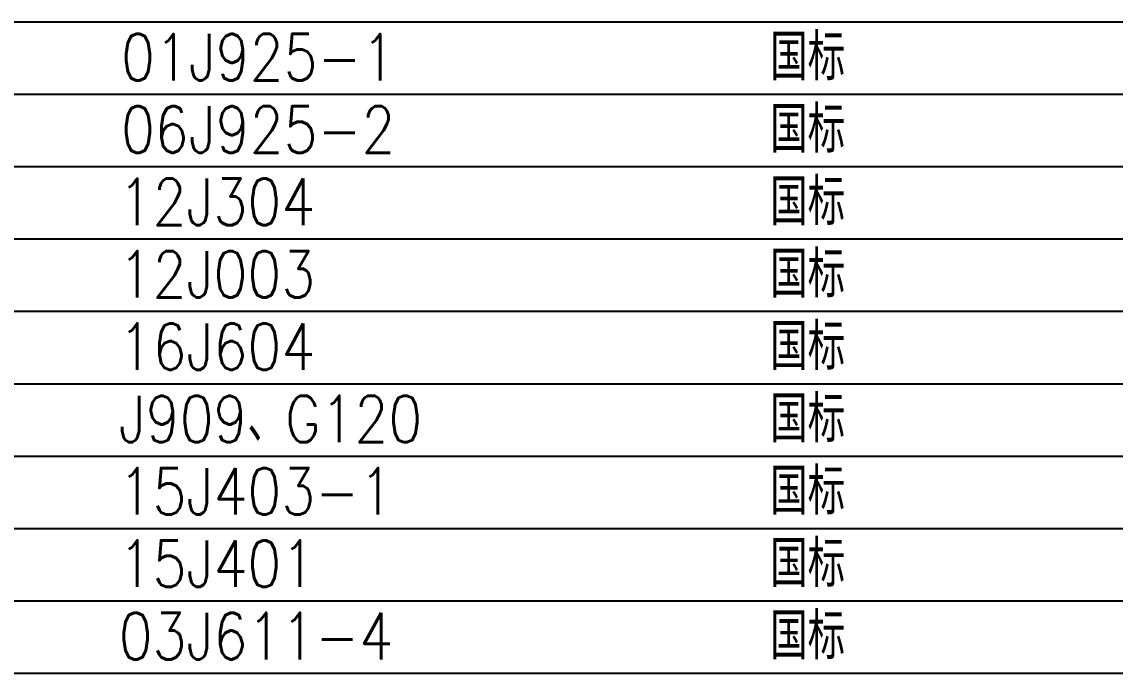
# Model space of a CAD drawing. Extents: x 4554681 to 4680693, y -485691 to -238770.
# Drawn here: x 4652894 to 4663474, y -351784 to -345484 of the extents above; entities that cross this region are included whole.
import ezdxf

# ---------------------------------------------------------------- set-up
doc = ezdxf.new("R2010")
doc.units = 0
doc.header["$LTSCALE"] = 1000
doc.header["$MEASUREMENT"] = 0
doc.layers.get('0').update_dxf_attribs({"linetype": 'CONTINUOUS'})
doc.layers.add('图层线', color=8, linetype='CONTINUOUS')
doc.styles.add('HZ1', font='txt.shx', dxfattribs={"bigfont": 'hzdx.shx'})

msp = doc.modelspace()

# ---------------------------------------------------------------- linework, layer by layer
at = {"layer": '图层线'}
for p, q in [((4590754.8, -345483.9), (4671354.8, -345483.9)), ((4590754.8, -346183.9), (4671354.8, -346183.9)), ((4590754.8, -346883.9), (4671354.8, -346883.9)), ((4590754.8, -347583.9), (4671354.8, -347583.9)), ((4590754.8, -348283.9), (4671354.8, -348283.9)), ((4590754.8, -348983.9), (4671354.8, -348983.9)), ((4590754.8, -349683.9), (4671354.8, -349683.9)), ((4590754.8, -350383.9), (4671354.8, -350383.9)), ((4590754.8, -351083.9), (4671354.8, -351083.9)), ((4590754.8, -351783.9), (4671354.8, -351783.9))]:
    msp.add_line(p, q, dxfattribs=at)

# ---------------------------------------------------------------- texts
at = {"color": 4, "style": 'HZ1', "width": 0.85}
for s, p in [('01J925-1', (4653853.2, -346050.5)), ('国标', (4660135.3, -346050.5)), ('国标', (4660135.3, -346750.5)), ('06J925-2', (4653853.2, -346750.5)), ('12J304', (4653831.1, -347450.5)), ('国标', (4660135.3, -347450.5)), ('国标', (4660135.3, -348150.5)), ('12J003', (4653831.1, -348150.5)), ('16J604', (4653831.1, -348850.5)), ('国标', (4660135.3, -348850.5)), ('J909、G120', (4653831.1, -349550.5)), ('国标', (4660135.3, -349550.5)), ('国标', (4660135.3, -350250.5)), ('15J403-1', (4653831.1, -350250.5)), ('15J401', (4653831.1, -350950.5)), ('国标', (4660135.3, -350950.5)), ('国标', (4660135.3, -351650.5)), ('03J611-4', (4653831.1, -351650.5))]:
    msp.add_text(s, height=450, dxfattribs=at).set_placement(p)

doc.saveas('drawing.dxf')
